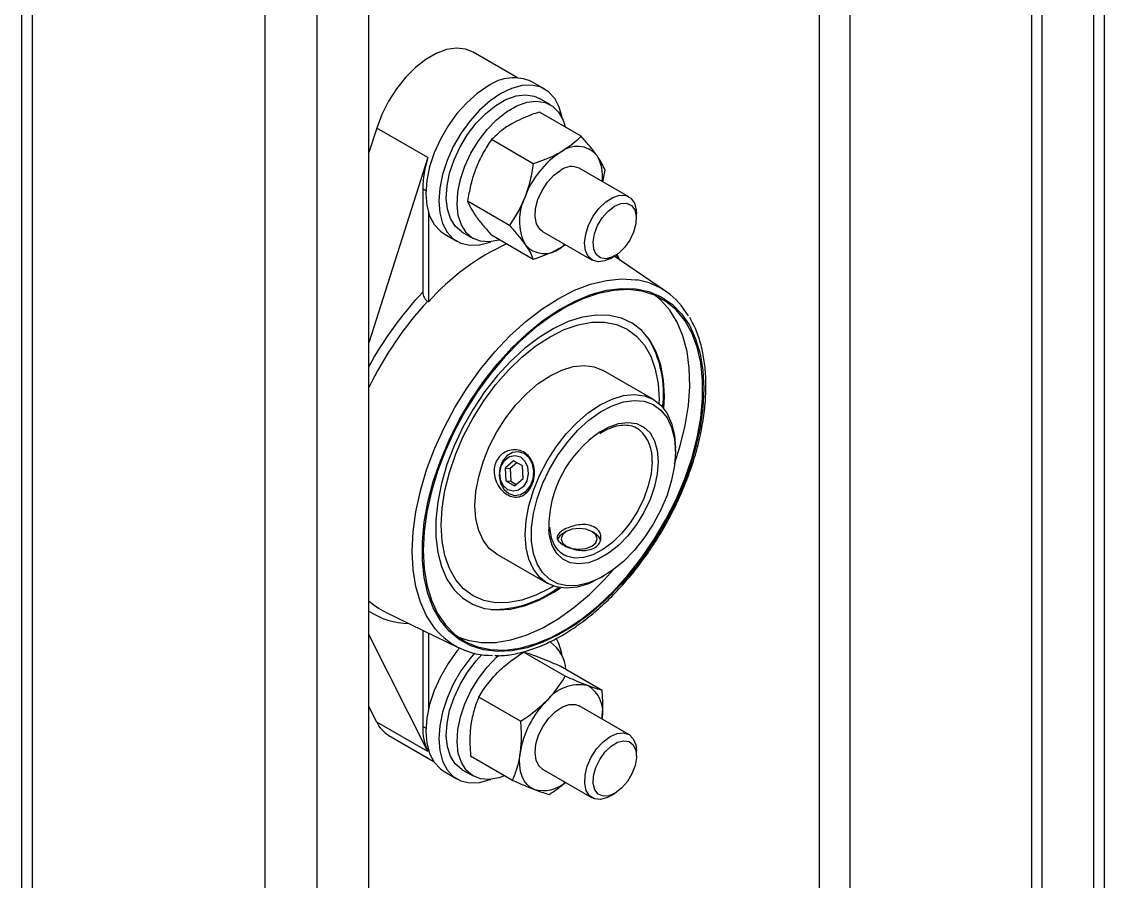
# Model space of a CAD drawing. Header units: millimetres. Extents: x -361 to 14022, y -1822 to 1455.
# Drawn here: x 4013.03 to 4020.43, y 459.68 to 465.55 of the extents above; entities that cross this region are included whole.
import ezdxf

# ---------------------------------------------------------------- set-up
doc = ezdxf.new("R2010")
doc.units = ezdxf.units.MM

msp = doc.modelspace()

# ---------------------------------------------------------------- linework, layer by layer
at = {"color": 7, "linetype": 'Continuous', "lineweight": 25}
for p, q in [((4018.481793, 506.514478), (4018.481793, 440.782942)), ((4018.693925, 440.782942), (4018.693925, 506.514478)), ((4020.42885, 439.803253), (4020.42885, 505.534788)), ((4020.355626, 505.432737), (4020.355626, 439.701202)), ((4019.931362, 505.269455), (4019.931362, 439.53792)), ((4020.002073, 505.228635), (4020.002073, 439.4971)), ((4013.034558, 503.391717), (4013.034558, 437.660181)), ((4013.107782, 437.55813), (4013.107782, 503.289666)), ((4015.405879, 436.843773), (4015.405879, 502.575309)), ((4014.698772, 436.639671), (4014.698772, 502.371207)), ((4015.052325, 436.639671), (4015.052325, 502.371207)), ((4016.420826, 465.169925), (4016.117619, 465.344962)), ((4016.607416, 465.091075), (4016.519027, 465.142101)), ((4016.645415, 464.985425), (4016.571168, 465.028287)), ((4016.855599, 464.770158), (4016.570248, 464.934888)), ((4015.459505, 464.82604), (4015.405879, 464.657771)), ((4015.809523, 464.623979), (4015.459505, 464.82604)), ((4016.529, 464.581617), (4016.243649, 464.746346)), ((4015.809523, 464.623979), (4015.405879, 463.357416)), ((4017.180973, 464.355833), (4016.842552, 464.5512)), ((4017.00391, 464.45805), (4017.018898, 464.537813)), ((4015.773574, 464.410205), (4015.773574, 463.704237)), ((4016.365701, 464.16073), (4016.08035, 464.325459)), ((4015.812465, 464.247806), (4015.812465, 463.637524)), ((4017.23276, 464.207573), (4017.23276, 464.241372)), ((4015.919076, 464.102842), (4016.007464, 464.051817)), ((4016.043711, 464.114605), (4016.117958, 464.071744)), ((4016.529, 463.928384), (4016.243649, 464.093114)), ((4016.592572, 464.118175), (4016.930993, 463.922809)), ((4016.746511, 464.029308), (4016.717562, 464.008071)), ((4016.74871, 464.028039), (4016.717562, 464.008071)), ((4017.056012, 463.935203), (4017.085281, 463.952105)), ((4017.432416, 463.710909), (4017.080992, 463.949628)), ((4017.100467, 463.96178), (4017.119932, 463.923177)), ((4015.812465, 463.637524), (4015.806744, 463.641257)), ((4017.348733, 462.970239), (4017.005786, 463.168218)), ((4017.498915, 462.613809), (4017.498915, 462.638301)), ((4016.393233, 462.551752), (4016.336098, 462.501084)), ((4016.416201, 462.538493), (4016.370544, 462.498004)), ((4016.454471, 462.5164), (4016.393233, 462.551752)), ((4016.458573, 462.430381), (4016.454471, 462.5164)), ((4016.336098, 462.501084), (4016.3402, 462.415065)), ((4016.336098, 462.501084), (4016.370544, 462.498004)), ((4016.370544, 462.498004), (4016.374646, 462.411985)), ((4016.3402, 462.415065), (4016.401438, 462.379713)), ((4016.3402, 462.415065), (4016.374646, 462.411985)), ((4016.374646, 462.411985), (4016.412916, 462.389892)), ((4016.401438, 462.379713), (4016.458573, 462.430381)), ((4016.754361, 462.06794), (4016.735222, 462.056888)), ((4016.947389, 462.056888), (4016.92825, 462.06794)), ((4016.280845, 461.912447), (4016.623792, 461.714468)), ((4016.754658, 461.900177), (4016.736283, 461.909329)), ((4016.986346, 461.750409), (4017.007555, 461.762657)), ((4015.519413, 461.515718), (4015.471653, 461.542233)), ((4015.519413, 461.515718), (4016.024236, 461.271605)), ((4015.809523, 460.563503), (4015.405879, 461.364029)), ((4015.773574, 461.392815), (4015.773574, 460.735772)), ((4015.812465, 461.374009), (4015.812465, 460.853269)), ((4016.747572, 461.07845), (4016.462221, 461.243179)), ((4016.998698, 460.982295), (4016.713348, 461.147024)), ((4016.441173, 460.770993), (4016.155822, 460.935722)), ((4015.459505, 460.765564), (4015.405879, 460.871918)), ((4017.180973, 460.6814), (4016.842552, 460.876766)), ((4015.809523, 460.563503), (4015.459505, 460.765564)), ((4015.542666, 460.674572), (4015.845872, 460.499535)), ((4016.3859, 460.367381), (4016.10055, 460.53211)), ((4017.23276, 460.533139), (4017.23276, 460.566939)), ((4016.592572, 460.443742), (4016.930993, 460.248375)), ((4015.919076, 460.428408), (4016.007464, 460.377383)), ((4016.043711, 460.440172), (4016.117958, 460.39731)), ((4017.056012, 460.260769), (4017.085281, 460.277671))]:
    msp.add_line(p, q, dxfattribs=at)
at = {"color": 8, "linetype": 'Continuous', "lineweight": 25}
for p, q in [((4015.773574, 464.410205), (4015.795141, 464.397755)), ((4017.387418, 462.969893), (4017.387055, 462.942849)), ((4015.795141, 460.723321), (4015.773574, 460.735772))]:
    msp.add_line(p, q, dxfattribs=at)
at = {"color": 7, "linetype": 'Continuous', "lineweight": 25, "flags": 128}
for points in [[(4016.117619, 465.344962), (4016.065616, 465.365676), (4016.003766, 465.371764), (4015.936522, 465.361551), (4015.865974, 465.335353), (4015.794312, 465.293983), (4015.723764, 465.238728), (4015.65652, 465.171304), (4015.59467, 465.093804), (4015.540134, 465.008637), (4015.494608, 464.918449), (4015.459505, 464.82604)], [(4016.219052, 465.112396), (4016.145379, 465.062423), (4016.073945, 464.999081), (4016.00692, 464.924297), (4015.94634, 464.840342), (4015.894046, 464.749767), (4015.851628, 464.655325), (4015.820374, 464.559884), (4015.801233, 464.466344), (4015.794787, 464.377549), (4015.801233, 464.296195), (4015.820374, 464.224756), (4015.851628, 464.1654), (4015.894046, 464.119933), (4015.919076, 464.102842)], [(4016.726035, 464.89292), (4016.725258, 464.897722), (4016.706118, 464.969162), (4016.674863, 465.028517), (4016.632445, 465.073985), (4016.580152, 465.104183), (4016.519572, 465.118194), (4016.452547, 465.115593), (4016.381113, 465.096458), (4016.30744, 465.06137)], [(4016.30744, 465.06137), (4016.233767, 465.011397), (4016.162333, 464.948056), (4016.095308, 464.873272), (4016.034728, 464.789317), (4015.982435, 464.698742), (4015.940016, 464.604299), (4015.908762, 464.508858), (4015.889621, 464.415319), (4015.883176, 464.326524), (4015.889621, 464.24517), (4015.908762, 464.17373), (4015.940016, 464.114375), (4015.982435, 464.068907), (4016.034728, 464.038709), (4016.095308, 464.024698), (4016.162333, 464.027299), (4016.233767, 464.046434), (4016.238382, 464.048189)], [(4016.043711, 464.114605), (4016.040046, 464.116781), (4015.996281, 464.154295), (4015.96341, 464.206412), (4015.942584, 464.27131), (4015.934531, 464.346715), (4015.939533, 464.429988), (4015.957416, 464.518213), (4015.987553, 464.608302), (4016.028889, 464.6971), (4016.079976, 464.7815), (4016.139028, 464.858545), (4016.203975, 464.92554), (4016.272544, 464.980137), (4016.342336, 465.020427), (4016.410905, 465.044998), (4016.475852, 465.05299), (4016.534903, 465.044124), (4016.571168, 465.028287)], [(4016.299357, 464.060955), (4016.29405, 464.059325), (4016.228044, 464.047402), (4016.167417, 464.052324), (4016.114292, 464.07392), (4016.070527, 464.111433), (4016.037657, 464.163551), (4016.01683, 464.228448), (4016.008777, 464.303853), (4016.01378, 464.387126), (4016.031662, 464.475351), (4016.061799, 464.56544), (4016.103135, 464.654239), (4016.154223, 464.738638), (4016.213274, 464.815684), (4016.278221, 464.882678), (4016.346791, 464.937276), (4016.416582, 464.977566), (4016.485151, 465.002137), (4016.550098, 465.010129), (4016.60915, 465.001262), (4016.660238, 464.975847), (4016.701573, 464.934774), (4016.73171, 464.879481), (4016.745472, 464.833733)], [(4016.592572, 464.118175), (4016.573141, 464.133594), (4016.550992, 464.170168), (4016.541197, 464.218944), (4016.544483, 464.276304), (4016.560604, 464.337993), (4016.588367, 464.399438), (4016.625711, 464.456081), (4016.669868, 464.50372), (4016.717562, 464.538823)], [(4017.056012, 463.935203), (4017.016911, 463.917679), (4016.971846, 463.911219), (4016.933021, 463.921676), (4016.903315, 463.948275), (4016.884932, 463.989043), (4016.879235, 464.040956), (4016.886647, 464.100165), (4016.906617, 464.162277), (4016.937665, 464.222688), (4016.977489, 464.276915), (4017.023134, 464.320937), (4017.071215, 464.35149), (4017.118167, 464.366308), (4017.160506, 464.36429), (4017.195094, 464.345588), (4017.219365, 464.311588), (4017.219365, 464.311588)], [(4017.221583, 464.266161), (4017.232128, 464.222958), (4017.229623, 464.170821), (4017.214291, 464.114384), (4017.187493, 464.058661), (4017.151611, 464.008604), (4017.109834, 463.96866), (4017.065872, 463.942378), (4017.023634, 463.932094), (4016.98687, 463.938721), (4016.958849, 463.961671), (4016.94206, 463.998904), (4016.937994, 464.047112), (4016.947014, 464.102012), (4016.968317, 464.158726), (4017.000011, 464.212213), (4017.039279, 464.257722), (4017.082632, 464.29121), (4017.126219, 464.309699), (4017.166166, 464.311548), (4017.198925, 464.296593), (4017.221583, 464.266161)], [(4017.219365, 464.311588), (4017.231518, 464.264812), (4017.23276, 464.241372)], [(4017.693455, 463.044514), (4017.687186, 462.914297), (4017.668461, 462.778539), (4017.637524, 462.639011), (4017.594778, 462.497531), (4017.540781, 462.355944), (4017.476236, 462.216095), (4017.401985, 462.079808), (4017.318995, 461.94886), (4017.22835, 461.824957), (4017.13123, 461.709715), (4017.028902, 461.604637), (4016.922699, 461.511091), (4016.814006, 461.430297), (4016.70424, 461.36331), (4016.594832, 461.311002), (4016.487209, 461.274054), (4016.382773, 461.25295), (4016.282886, 461.247963), (4016.18885, 461.259159), (4016.101891, 461.286392), (4016.023142, 461.329306), (4015.953631, 461.387343), (4015.894263, 461.459746), (4015.845812, 461.545571), (4015.80891, 461.643698), (4015.784039, 461.75285), (4015.771521, 461.871602), (4015.771521, 461.998407), (4015.784039, 462.131612), (4015.80891, 462.26948), (4015.845812, 462.410214), (4015.894263, 462.551978), (4015.953631, 462.692926), (4016.023142, 462.831219), (4016.101891, 462.965055), (4016.18885, 463.092689), (4016.282886, 463.212456), (4016.382773, 463.322797), (4016.487209, 463.422271), (4016.594832, 463.509583), (4016.70424, 463.583594), (4016.814006, 463.64334), (4016.922699, 463.68804), (4017.028902, 463.717114), (4017.13123, 463.730181), (4017.22835, 463.727071), (4017.318995, 463.707826), (4017.401985, 463.672695), (4017.476236, 463.622136), (4017.540781, 463.55681), (4017.594778, 463.477567), (4017.637524, 463.38544), (4017.668461, 463.281631), (4017.687186, 463.167493), (4017.693455, 463.044514)], [(4015.77711, 461.938231), (4015.783332, 461.816167), (4015.801918, 461.702878), (4015.832625, 461.599842), (4015.875053, 461.508401), (4015.928648, 461.429748), (4015.992713, 461.364908), (4016.066411, 461.314726), (4016.148783, 461.279856), (4016.238754, 461.260753), (4016.335151, 461.257667), (4016.436718, 461.270637), (4016.542131, 461.299494), (4016.650015, 461.343862), (4016.758963, 461.403163), (4016.867557, 461.476623), (4016.974379, 461.563285), (4017.078038, 461.662019), (4017.177182, 461.771539), (4017.270518, 461.890415), (4017.35683, 462.017099), (4017.434993, 462.149939), (4017.503987, 462.287203), (4017.562913, 462.427102), (4017.611003, 462.567811), (4017.64763, 462.707497), (4017.672317, 462.844339), (4017.684741, 462.976553), (4017.684741, 463.102414), (4017.672317, 463.220283), (4017.64763, 463.328622), (4017.611003, 463.42602), (4017.562913, 463.511206), (4017.503987, 463.58307), (4017.434993, 463.640675), (4017.35683, 463.68327), (4017.270518, 463.7103), (4017.177182, 463.721413), (4017.078038, 463.716463), (4016.974379, 463.695515), (4016.867557, 463.658843), (4016.758963, 463.606924), (4016.650015, 463.540435), (4016.542131, 463.460243), (4016.436718, 463.367393), (4016.335151, 463.263096), (4016.238754, 463.148712), (4016.148783, 463.025731), (4016.066411, 462.895757), (4015.992713, 462.760485), (4015.928648, 462.621677), (4015.875053, 462.481144), (4015.832625, 462.340717), (4015.801918, 462.202227), (4015.783332, 462.067479), (4015.77711, 461.938231)], [(4017.494063, 462.531458), (4017.532868, 462.653926), (4017.566548, 462.793071), (4017.588193, 462.928921), (4017.59752, 463.059705), (4017.594408, 463.183718), (4017.578897, 463.299344), (4017.551189, 463.405075), (4017.511645, 463.499533), (4017.460781, 463.581486), (4017.399261, 463.649866), (4017.361007, 463.681477)], [(4017.421252, 462.906739), (4017.424541, 462.991324), (4017.418127, 463.102983), (4017.398991, 463.205403), (4017.367446, 463.296903), (4017.324012, 463.375981), (4017.2694, 463.441336), (4017.204508, 463.491898), (4017.130401, 463.526834), (4017.048297, 463.545573), (4016.959542, 463.547805), (4016.865596, 463.533495), (4016.767999, 463.502877), (4016.668355, 463.456453), (4016.5683, 463.394988), (4016.469477, 463.319489), (4016.373508, 463.231196), (4016.281969, 463.131559), (4016.196364, 463.022214), (4016.118097, 462.904957), (4016.048455, 462.781713), (4015.98858, 462.654505), (4015.939456, 462.525422), (4015.90189, 462.396585), (4015.876497, 462.270107), (4015.863696, 462.148067), (4015.863696, 462.032468), (4015.876497, 461.925207), (4015.90189, 461.828048), (4015.939456, 461.742583), (4015.98858, 461.670218), (4016.048455, 461.61214), (4016.118097, 461.569303), (4016.196364, 461.542411), (4016.281969, 461.531904), (4016.373508, 461.537955), (4016.469477, 461.560466), (4016.5683, 461.599065), (4016.668355, 461.653121), (4016.715047, 461.683423)], [(4016.280845, 461.912447), (4016.280816, 461.912464), (4016.228571, 461.952941), (4016.186539, 462.007882), (4016.155754, 462.075933), (4016.136975, 462.15542), (4016.130663, 462.244384), (4016.136975, 462.340636), (4016.155754, 462.441805), (4016.186539, 462.545399), (4016.228571, 462.64887), (4016.280816, 462.749667), (4016.341986, 462.84531), (4016.410576, 462.933443), (4016.484897, 463.011897), (4016.563119, 463.078739), (4016.643316, 463.132324), (4016.723512, 463.171332), (4016.801734, 463.194803), (4016.876055, 463.202159), (4016.944645, 463.193218), (4017.005786, 463.168218)], [(4016.986346, 461.750409), (4016.986262, 461.750361), (4016.906066, 461.711353), (4016.827844, 461.687882), (4016.753523, 461.680527), (4016.684933, 461.689468), (4016.623762, 461.714485), (4016.571518, 461.754962), (4016.529486, 461.809903), (4016.498701, 461.877954), (4016.479922, 461.957441), (4016.47361, 462.046405), (4016.479922, 462.142657), (4016.498701, 462.243826), (4016.529486, 462.34742), (4016.571518, 462.450891), (4016.623762, 462.551688), (4016.684933, 462.647331), (4016.753523, 462.735465), (4016.827844, 462.813918), (4016.906066, 462.88076), (4016.986262, 462.934345), (4017.066459, 462.973353), (4017.144681, 462.996824), (4017.219002, 463.00418), (4017.287592, 462.995239), (4017.348762, 462.970222), (4017.401007, 462.929744), (4017.443039, 462.874804), (4017.473824, 462.806752), (4017.492603, 462.727266), (4017.498915, 462.638301), (4017.498915, 462.638301)], [(4017.498915, 462.613809), (4017.492551, 462.519102), (4017.473624, 462.419501), (4017.442623, 462.317584), (4017.400353, 462.215992), (4017.347908, 462.117355), (4017.286645, 462.024228), (4017.218152, 461.939024), (4017.144203, 461.863948), (4017.066712, 461.800945), (4016.987687, 461.751648), (4016.909175, 461.717332), (4016.833209, 461.698887), (4016.761756, 461.69679), (4016.696667, 461.711096), (4016.639628, 461.741434), (4016.592116, 461.787018), (4016.555362, 461.846668), (4016.530317, 461.918839), (4016.51763, 462.001661), (4016.51763, 462.09299), (4016.530317, 462.19046), (4016.555362, 462.291547), (4016.592116, 462.393632), (4016.639628, 462.494073), (4016.696667, 462.590266), (4016.761756, 462.679722), (4016.833209, 462.760123), (4016.909175, 462.829387), (4016.987687, 462.885719), (4017.066712, 462.927662), (4017.144203, 462.954128), (4017.218152, 462.964432), (4017.286645, 462.958308), (4017.347908, 462.935914), (4017.400353, 462.897829), (4017.442623, 462.845041), (4017.473624, 462.778916), (4017.492551, 462.701168), (4017.498915, 462.613809)], [(4017.236242, 462.775378), (4017.242141, 462.771808), (4017.257057, 462.76117)], [(4016.360875, 462.327564), (4016.40035, 462.314865), (4016.44146, 462.320184), (4016.479247, 462.34288), (4016.509153, 462.380215), (4016.527572, 462.427686), (4016.53228, 462.479567), (4016.522711, 462.529601), (4016.500019, 462.571753), (4016.466941, 462.600938), (4016.427466, 462.613637), (4016.386356, 462.608318), (4016.348568, 462.585622), (4016.318662, 462.548287), (4016.300244, 462.500816), (4016.295535, 462.448935), (4016.305104, 462.398901), (4016.327796, 462.356749), (4016.360875, 462.327564)], [(4016.4408, 462.577759), (4016.470759, 462.550027), (4016.489539, 462.509462), (4016.494282, 462.46224), (4016.484265, 462.415549), (4016.461015, 462.376498), (4016.42807, 462.351033), (4016.390446, 462.343029), (4016.353871, 462.353706), (4016.323912, 462.381438), (4016.305132, 462.422003), (4016.300389, 462.469226), (4016.310406, 462.515916), (4016.333656, 462.554967), (4016.366601, 462.580432), (4016.404225, 462.588436), (4016.4408, 462.577759)], [(4016.754376, 461.967581), (4016.794259, 461.952197), (4016.841306, 461.946794), (4016.888352, 461.952197), (4016.928235, 461.967581), (4016.954885, 461.990606), (4016.964243, 462.017765), (4016.954885, 462.044924), (4016.928235, 462.067948), (4016.888352, 462.083333), (4016.841306, 462.088735), (4016.794259, 462.083333), (4016.754376, 462.067948), (4016.727726, 462.044924), (4016.718368, 462.017765), (4016.727726, 461.990606), (4016.754376, 461.967581)], [(4016.989505, 462.009042), (4016.977252, 462.032263), (4016.947372, 462.056898)], [(4016.014013, 461.348162), (4016.082219, 461.324614), (4016.17391, 461.309501), (4016.271721, 461.310433), (4016.374375, 461.327398), (4016.480536, 461.360176), (4016.588819, 461.40834), (4016.697812, 461.47126), (4016.806095, 461.548118), (4016.912256, 461.63791), (4017.014911, 461.739467), (4017.076443, 461.808041)], [(4016.024726, 461.271368), (4016.00692, 461.249864), (4015.94634, 461.165909), (4015.894046, 461.075334), (4015.851628, 460.980891), (4015.820374, 460.88545), (4015.801233, 460.791911), (4015.794787, 460.703115), (4015.801233, 460.621762), (4015.820374, 460.550322), (4015.851628, 460.490967), (4015.894046, 460.445499), (4015.919076, 460.428408)], [(4016.126504, 461.235697), (4016.095308, 461.198838), (4016.034728, 461.114883), (4015.982435, 461.024308), (4015.940016, 460.929866), (4015.908762, 460.834425), (4015.889621, 460.740885), (4015.883176, 460.65209), (4015.889621, 460.570736), (4015.908762, 460.499296), (4015.940016, 460.439941), (4015.982435, 460.394473), (4016.034728, 460.364275), (4016.095308, 460.350264), (4016.162333, 460.352865), (4016.233767, 460.372001), (4016.238382, 460.373755)], [(4016.043711, 460.440172), (4016.040046, 460.442347), (4015.996281, 460.479861), (4015.96341, 460.531979), (4015.942584, 460.596876), (4015.934531, 460.672281), (4015.939533, 460.755554), (4015.957416, 460.843779), (4015.987553, 460.933868), (4016.028889, 461.022667), (4016.079976, 461.107066), (4016.139028, 461.184112), (4016.178164, 461.226411)], [(4016.331916, 460.398545), (4016.29405, 460.384892), (4016.228044, 460.372968), (4016.167417, 460.37789), (4016.114292, 460.399486), (4016.070527, 460.437), (4016.037657, 460.489117), (4016.01683, 460.554015), (4016.008777, 460.62942), (4016.01378, 460.712693), (4016.031662, 460.800918), (4016.061799, 460.891007), (4016.103135, 460.979805), (4016.154223, 461.064205), (4016.213274, 461.14125), (4016.278221, 461.208245), (4016.294885, 461.222942)], [(4016.592572, 460.443742), (4016.56764, 460.465544), (4016.547928, 460.504884), (4016.540798, 460.555747), (4016.546777, 460.614361), (4016.565423, 460.676379), (4016.595352, 460.737201), (4016.634345, 460.792316), (4016.67951, 460.837637), (4016.727497, 460.869802), (4016.774747, 460.886425), (4016.817755, 460.886275), (4016.842552, 460.876766)], [(4017.056012, 460.260769), (4017.034995, 460.25008), (4016.988417, 460.237246), (4016.94685, 460.241295), (4016.913377, 460.261927), (4016.89048, 460.297612), (4016.879858, 460.345703), (4016.882298, 460.402633), (4016.89762, 460.46418), (4016.924687, 460.52578), (4016.961491, 460.582863), (4017.005303, 460.631197), (4017.052875, 460.667197), (4017.100676, 460.688192), (4017.145163, 460.692625), (4017.183036, 460.680169), (4017.211486, 460.651746), (4017.228403, 460.609464), (4017.23276, 460.566939)], [(4017.23257, 460.524396), (4017.223822, 460.469588), (4017.202761, 460.412861), (4017.17126, 460.359255), (4017.132117, 460.313533), (4017.08881, 460.279758), (4017.045188, 460.260931), (4017.005126, 460.258725), (4016.972184, 460.273336), (4016.949289, 460.303465), (4016.938476, 460.346436), (4016.940704, 460.39843), (4016.955777, 460.454828), (4016.982355, 460.510618), (4017.018076, 460.560842), (4017.059766, 460.60104), (4017.103722, 460.627638), (4017.146037, 460.638273), (4017.182951, 460.632001), (4017.211185, 460.609378), (4017.228229, 460.572415), (4017.23257, 460.524396)], [(4016.536726, 460.304719), (4016.509886, 460.31863), (4016.486599, 460.338387), (4016.467265, 460.36365), (4016.452213, 460.393988), (4016.441701, 460.428883), (4016.435909, 460.467736), (4016.434936, 460.509883), (4016.438799, 460.554603)]]:
    msp.add_lwpolyline(points, dxfattribs=at)
at = {"color": 8, "linetype": 'Continuous', "lineweight": 25, "flags": 128}
for points in [[(4017.093786, 463.957299), (4017.101733, 463.946056), (4017.11441, 463.926927)], [(4015.859238, 461.40315), (4015.8546, 461.408915), (4015.800534, 461.490669), (4015.757761, 461.585221), (4015.726818, 461.691383), (4015.708096, 461.807821), (4015.701829, 461.93307), (4015.708096, 462.065554), (4015.726818, 462.203608), (4015.757761, 462.345496), (4015.800534, 462.489433), (4015.8546, 462.633609), (4015.919278, 462.776211), (4015.993757, 462.915447), (4016.077098, 463.049564), (4016.168255, 463.176876), (4016.26608, 463.295783), (4016.369343, 463.404788), (4016.476746, 463.502521), (4016.586938, 463.587754), (4016.698534, 463.659414), (4016.81013, 463.7166), (4016.920322, 463.758592), (4017.027725, 463.784864), (4017.130988, 463.795084), (4017.228813, 463.789123), (4017.238537, 463.78759)], [(4016.666674, 461.694979), (4016.643316, 461.681071), (4016.546191, 461.632353), (4016.450728, 461.599171), (4016.35856, 461.582092), (4016.271265, 461.58141), (4016.190335, 461.597134), (4016.117156, 461.628997), (4016.05298, 461.676453), (4015.998904, 461.738691), (4015.955855, 461.814645), (4015.924568, 461.903015), (4015.90558, 462.00229), (4015.899214, 462.110771), (4015.90558, 462.226602), (4015.924568, 462.347801), (4015.955855, 462.472295), (4015.998904, 462.597952), (4016.05298, 462.722624), (4016.117156, 462.844176), (4016.190335, 462.96053), (4016.271265, 463.069694), (4016.35856, 463.1698), (4016.450728, 463.259136), (4016.546191, 463.336174), (4016.643316, 463.399594), (4016.74044, 463.448311), (4016.835903, 463.481494), (4016.928071, 463.498572), (4017.015367, 463.499255), (4017.096296, 463.48353), (4017.169475, 463.451667), (4017.233651, 463.404211), (4017.287727, 463.341974), (4017.330776, 463.26602), (4017.362063, 463.177649), (4017.381052, 463.078374), (4017.387418, 462.969893), (4017.387418, 462.969893)], [(4016.986122, 462.749843), (4017.042055, 462.78099), (4017.110035, 462.80556), (4017.174523, 462.813939), (4017.233323, 462.805841), (4017.284431, 462.781543), (4017.326109, 462.741872), (4017.356935, 462.688179), (4017.375861, 462.622292), (4017.382242, 462.546455)], [(4017.382242, 462.546455), (4017.375861, 462.463251), (4017.356935, 462.375512), (4017.326109, 462.286228), (4017.284431, 462.198437), (4017.233323, 462.115131), (4017.174523, 462.039145), (4017.110035, 461.973068), (4017.042055, 461.919149), (4016.972897, 461.879225), (4016.904916, 461.854655), (4016.840428, 461.846276), (4016.781628, 461.854373), (4016.73052, 461.878671), (4016.688843, 461.918342), (4016.658016, 461.972035), (4016.63909, 462.037922), (4016.633821, 462.081087)], [(4017.339816, 462.546455), (4017.333427, 462.465501), (4017.31449, 462.380096), (4017.28369, 462.293327), (4017.242141, 462.20833), (4017.191344, 462.128177), (4017.133134, 462.055764), (4017.069616, 461.99371), (4017.003085, 461.944257), (4016.935947, 461.909192), (4016.870626, 461.889782), (4016.809486, 461.88673), (4016.754734, 461.900145), (4016.754658, 461.900177)], [(4015.471653, 461.542233), (4015.442254, 461.562345), (4015.405879, 461.592002)]]:
    msp.add_lwpolyline(points, dxfattribs=at)
at = {"color": 7, "linetype": 'Continuous', "lineweight": 25}
for centre, radius, start, end in [((4016.394761, 464.867501), 0.301409, 65.6515204, 125.658938), ((4017.048659, 464.144336), 0.613906, 122.6379706, 159.7728862), ((4016.828837, 464.525101), 0.175879, 40.5327959, 129.2481681), ((4016.485665, 464.400369), 0.712158, 161.7002328, 179.2086331), ((4016.727221, 464.498831), 0.274083, 352.0796691, 30.8556371), ((4016.790658, 464.437953), 0.12457, 65.381028, 125.9294305), ((4016.79925, 464.193282), 0.365187, 153.4364295, 206.5635705), ((4017.021675, 462.565556), 1.615953, 114.6954106, 138.442918), ((4016.606287, 464.144274), 0.175879, 220.5327959, 309.2481681), ((4017.155952, 463.299357), 0.495168, 29.256676, 80.3993123), ((4016.692892, 463.01367), 0.725824, 352.3894221, 31.6141429), ((4017.430154, 462.088753), 0.79637, 123.8879505, 180.5515468), ((4016.772469, 461.981425), 0.084154, 116.2696184, 159.5015992), ((4016.250191, 462.285357), 0.750304, 269.0560652, 306.9512159), ((4016.241726, 461.715312), 0.493703, 219.2191053, 271.0370858), ((4016.385313, 461.16885), 0.344318, 8.2885677, 29.6829354), ((4016.505737, 461.108274), 0.246179, 3.9169615, 55.4322235), ((4016.844771, 460.736696), 0.284198, 79.1234704, 142.3899125), ((4016.794346, 460.833724), 0.2097, 347.0217282, 60.2516745), ((4017.081964, 460.451226), 0.65142, 135.2125728, 170.8688746), ((4015.648474, 460.854773), 0.208968, 205.2710534, 239.5799876), ((4016.157175, 460.725935), 0.383727, 178.5310213, 205.0431202), ((4016.596024, 460.531642), 0.234542, 255.3554008, 310.6167313)]:
    msp.add_arc(centre, radius, start, end, dxfattribs=at)
at = {"color": 8, "linetype": 'Continuous', "lineweight": 25}
for centre, radius, start, end in [((4017.591334, 461.997724), 2.493278, 136.8079893, 151.2276213), ((4017.601183, 461.988006), 2.439928, 137.3450293, 154.1240876), ((4017.07728, 462.568571), 0.263466, 355.1848353, 46.9721326), ((4015.693694, 461.969076), 0.53034, 237.1324945, 268.3193747)]:
    msp.add_arc(centre, radius, start, end, dxfattribs=at)
at = {"color": 7, "linetype": 'Continuous', "lineweight": 25}
for points, knots in [([(4016.570248, 464.934888), (4016.552725, 464.929175), (4016.484689, 464.906995), (4016.425575, 464.87727), (4016.381686, 464.855201)], [0, 0, 0, 0, 0.25755135, 1, 1, 1, 1]), ([(4016.381686, 464.855201), (4016.367213, 464.846413), (4016.313334, 464.813698), (4016.273086, 464.774797), (4016.243649, 464.746346)], [0, 0, 0, 0, 0.26863361, 1, 1, 1, 1]), ([(4016.243649, 464.746346), (4016.223328, 464.716246), (4016.182313, 464.655492), (4016.152021, 464.5857), (4016.136737, 464.550487)], [0, 0, 0, 0, 0.49545796, 1, 1, 1, 1]), ([(4016.855599, 464.770158), (4016.845703, 464.760043), (4016.807281, 464.720766), (4016.755791, 464.68664), (4016.717562, 464.661304)], [0, 0, 0, 0, 0.25755135, 1, 1, 1, 1]), ([(4016.962511, 464.639402), (4016.960545, 464.642173), (4016.945661, 464.663158), (4016.91251, 464.705661), (4016.874685, 464.748528), (4016.855599, 464.770158)], [0, 0, 0, 0, 0.07008577, 0.53078223, 1, 1, 1, 1]), ([(4016.717562, 464.661304), (4016.702338, 464.652949), (4016.645668, 464.621845), (4016.578283, 464.59861), (4016.529, 464.581617)], [0, 0, 0, 0, 0.26863361, 1, 1, 1, 1]), ([(4017.018898, 464.537813), (4017.012699, 464.552604), (4017.000186, 464.582456), (4016.975145, 464.620305), (4016.962511, 464.639402)], [0, 0, 0, 0, 0.49545796, 1, 1, 1, 1]), ([(4016.136737, 464.550487), (4016.134832, 464.545481), (4016.120404, 464.507575), (4016.098288, 464.433167), (4016.086366, 464.36158), (4016.08035, 464.325459)], [0, 0, 0, 0, 0.07008577, 0.53078223, 1, 1, 1, 1]), ([(4016.529, 464.581617), (4016.522801, 464.543364), (4016.510288, 464.466156), (4016.485247, 464.393332), (4016.472613, 464.35659)], [0, 0, 0, 0, 0.49545796, 1, 1, 1, 1]), ([(4016.08035, 464.325459), (4016.086549, 464.310669), (4016.099062, 464.280816), (4016.124103, 464.242967), (4016.136737, 464.22387)], [0, 0, 0, 0, 0.49545796, 1, 1, 1, 1]), ([(4016.472613, 464.35659), (4016.470647, 464.351619), (4016.455763, 464.313976), (4016.422612, 464.245938), (4016.384787, 464.189306), (4016.365701, 464.16073)], [0, 0, 0, 0, 0.07008577, 0.53078223, 1, 1, 1, 1]), ([(4016.136737, 464.22387), (4016.138703, 464.221099), (4016.153587, 464.200114), (4016.186738, 464.157612), (4016.224563, 464.114744), (4016.243649, 464.093114)], [0, 0, 0, 0, 0.07008577, 0.53078223, 1, 1, 1, 1]), ([(4016.365701, 464.16073), (4016.386022, 464.137787), (4016.427037, 464.09148), (4016.457329, 464.050599), (4016.472613, 464.029973)], [0, 0, 0, 0, 0.49545796, 1, 1, 1, 1]), ([(4016.472613, 464.029973), (4016.474518, 464.027237), (4016.488946, 464.006516), (4016.511062, 463.970383), (4016.522984, 463.942469), (4016.529, 463.928384)], [0, 0, 0, 0, 0.070085768, 0.530782234, 1, 1, 1, 1]), ([(4016.717562, 464.008071), (4016.702338, 463.999716), (4016.645668, 463.968613), (4016.578283, 463.945378), (4016.529, 463.928384)], [0, 0, 0, 0, 0.26863361, 1, 1, 1, 1]), ([(4015.773574, 463.704237), (4015.773575, 463.704014), (4015.773597, 463.698531), (4015.775308, 463.686747), (4015.782145, 463.669054), (4015.792318, 463.65354), (4015.801193, 463.644977), (4015.805953, 463.641788), (4015.806744, 463.641257)], [0, 0, 0, 0, 0.01043588, 0.25726996, 0.50511144, 0.74071773, 0.95688425, 1, 1, 1, 1]), ([(4017.707954, 463.06472), (4017.70763, 463.086326), (4017.706691, 463.148931), (4017.696343, 463.247572), (4017.672749, 463.356567), (4017.64034, 463.452285), (4017.610513, 463.506056), (4017.596821, 463.530739)], [0, 0, 0, 0, 0.12049016, 0.34912286, 0.57788228, 0.80622669, 1, 1, 1, 1]), ([(4016.265133, 461.22015), (4016.279087, 461.219697), (4016.3252, 461.218198), (4016.40782, 461.231094), (4016.511748, 461.258196), (4016.618101, 461.300377), (4016.725294, 461.356056), (4016.832124, 461.424836), (4016.937334, 461.505781), (4017.039754, 461.597934), (4017.138275, 461.700219), (4017.231835, 461.811474), (4017.319428, 461.930454), (4017.400104, 462.055835), (4017.472984, 462.186235), (4017.537263, 462.320215), (4017.592228, 462.456311), (4017.637241, 462.593029), (4017.671831, 462.728919), (4017.695361, 462.862395), (4017.706495, 462.97442), (4017.70756, 463.040374), (4017.707954, 463.06472)], [0, 0, 0, 0, 0.022480736, 0.07428935, 0.126524381, 0.179060207, 0.23176076, 0.284522752, 0.33727169, 0.389984971, 0.442657542, 0.495293545, 0.547901716, 0.600492939, 0.653079057, 0.705671438, 0.758279423, 0.810915667, 0.863592627, 0.916321772, 0.969111829, 1, 1, 1, 1]), ([(4016.982557, 462.737462), (4017.001874, 462.748859), (4017.041536, 462.772261), (4017.099295, 462.791341), (4017.153893, 462.798558), (4017.202156, 462.791455), (4017.23553, 462.779207), (4017.250358, 462.764765), (4017.253801, 462.761412)], [0, 0, 0, 0, 0.1787883, 0.36709772, 0.55548785, 0.74566242, 0.94094368, 1, 1, 1, 1]), ([(4016.283571, 462.561142), (4016.293786, 462.57442), (4016.313612, 462.600191), (4016.356184, 462.622138), (4016.403061, 462.630036), (4016.452055, 462.619962), (4016.495063, 462.590602), (4016.525234, 462.544347), (4016.53868, 462.487583), (4016.53527, 462.429653), (4016.518864, 462.37978), (4016.494119, 462.341524), (4016.462715, 462.314759), (4016.424681, 462.300962), (4016.38119, 462.303793), (4016.336133, 462.326237), (4016.296003, 462.367433), (4016.268063, 462.422173), (4016.258596, 462.481368), (4016.266594, 462.529344), (4016.279129, 462.552822), (4016.283571, 462.561142)], [0, 0, 0, 0, 0.04984701, 0.09674024, 0.14888218, 0.20606128, 0.26605402, 0.32661768, 0.38589363, 0.44060813, 0.48888807, 0.53362483, 0.57944372, 0.62963437, 0.68518524, 0.74448471, 0.80503395, 0.86506129, 0.92181655, 0.97229403, 1, 1, 1, 1]), ([(4016.753382, 461.902754), (4016.747496, 461.904783), (4016.726324, 461.912079), (4016.697651, 461.938242), (4016.668435, 461.981686), (4016.649242, 462.034621), (4016.645092, 462.076339), (4016.643191, 462.095446)], [0, 0, 0, 0, 0.09228438, 0.3319353, 0.5719134, 0.8039354, 1, 1, 1, 1]), ([(4016.947372, 462.097801), (4016.957877, 462.090026), (4016.978877, 462.074486), (4016.992639, 462.040737), (4016.991038, 462.005146), (4016.972306, 461.972652), (4016.938995, 461.949454), (4016.895886, 461.938075), (4016.847156, 461.938148), (4016.796837, 461.948275), (4016.750923, 461.965669), (4016.715735, 461.986463), (4016.694554, 462.008171), (4016.688695, 462.030407), (4016.699557, 462.053176), (4016.72661, 462.075444), (4016.765767, 462.095057), (4016.812372, 462.109868), (4016.862384, 462.117079), (4016.910405, 462.114463), (4016.935526, 462.10314), (4016.947372, 462.097801)], [0, 0, 0, 0, 0.0520261, 0.10399402, 0.15745608, 0.21200118, 0.26497358, 0.31627233, 0.36818575, 0.42209841, 0.47650224, 0.52887127, 0.57990013, 0.63231247, 0.68669039, 0.74063076, 0.79249676, 0.84382421, 0.89680488, 0.95133992, 1, 1, 1, 1]), ([(4016.283759, 461.104034), (4016.298064, 461.117796), (4016.351315, 461.169025), (4016.415372, 461.211855), (4016.462221, 461.243179)], [0, 0, 0, 0, 0.26863361, 1, 1, 1, 1]), ([(4016.562522, 461.209685), (4016.559576, 461.210807), (4016.537266, 461.219306), (4016.500287, 461.232392), (4016.474987, 461.239562), (4016.462221, 461.243179)], [0, 0, 0, 0, 0.07008577, 0.53078223, 1, 1, 1, 1]), ([(4016.713348, 461.147024), (4016.685895, 461.158908), (4016.630486, 461.182894), (4016.585313, 461.200701), (4016.562522, 461.209685)], [0, 0, 0, 0, 0.49545796, 1, 1, 1, 1]), ([(4016.155822, 460.935722), (4016.16487, 460.950829), (4016.2, 461.009487), (4016.24807, 461.063748), (4016.283759, 461.104034)], [0, 0, 0, 0, 0.25755135, 1, 1, 1, 1]), ([(4016.619635, 460.910137), (4016.63319, 460.924332), (4016.683649, 460.977173), (4016.72057, 461.035668), (4016.747572, 461.07845)], [0, 0, 0, 0, 0.26863361, 1, 1, 1, 1]), ([(4016.898398, 461.015788), (4016.895391, 461.016945), (4016.872624, 461.025707), (4016.824611, 461.045164), (4016.773408, 461.067287), (4016.747572, 461.07845)], [0, 0, 0, 0, 0.07008577, 0.53078223, 1, 1, 1, 1]), ([(4016.998698, 460.982295), (4016.985367, 460.986027), (4016.95846, 460.993559), (4016.918539, 461.008334), (4016.898398, 461.015788)], [0, 0, 0, 0, 0.49545796, 1, 1, 1, 1]), ([(4016.998501, 460.786739), (4017.000916, 460.817069), (4017.005963, 460.880445), (4017.001188, 460.947389), (4016.998698, 460.982295)], [0, 0, 0, 0, 0.47857315, 1, 1, 1, 1]), ([(4016.155822, 460.935722), (4016.144273, 460.907024), (4016.120963, 460.849102), (4016.108973, 460.782236), (4016.102923, 460.7485)], [0, 0, 0, 0, 0.49545796, 1, 1, 1, 1]), ([(4016.441173, 460.770993), (4016.457848, 460.781697), (4016.522592, 460.823258), (4016.578285, 460.873119), (4016.619635, 460.910137)], [0, 0, 0, 0, 0.25755135, 1, 1, 1, 1]), ([(4016.102923, 460.7485), (4016.102298, 460.743699), (4016.097566, 460.707343), (4016.09373, 460.635858), (4016.098263, 460.566903), (4016.10055, 460.53211)], [0, 0, 0, 0, 0.07008577, 0.53078223, 1, 1, 1, 1]), ([(4016.441173, 460.770993), (4016.443745, 460.734142), (4016.448938, 460.659766), (4016.442199, 460.589869), (4016.438799, 460.554603)], [0, 0, 0, 0, 0.49545796, 1, 1, 1, 1]), ([(4016.438799, 460.554603), (4016.438114, 460.549837), (4016.432925, 460.513745), (4016.418054, 460.44863), (4016.396684, 460.394629), (4016.3859, 460.367381)], [0, 0, 0, 0, 0.07008577, 0.53078223, 1, 1, 1, 1]), ([(4016.3859, 460.367381), (4016.413353, 460.355497), (4016.468762, 460.33151), (4016.513935, 460.313704), (4016.536726, 460.304719)], [0, 0, 0, 0, 0.49545796, 1, 1, 1, 1]), ([(4016.536726, 460.304719), (4016.539672, 460.303597), (4016.561982, 460.295099), (4016.598961, 460.282013), (4016.624261, 460.274843), (4016.637027, 460.271226)], [0, 0, 0, 0, 0.07008577, 0.53078223, 1, 1, 1, 1]), ([(4016.637027, 460.271226), (4016.65383, 460.281812), (4016.693561, 460.306843), (4016.72778, 460.336927), (4016.747527, 460.354288)], [0, 0, 0, 0, 0.42293411, 1, 1, 1, 1])]:
    msp.add_open_spline(points, degree=3, knots=knots, dxfattribs=at)

doc.saveas('drawing.dxf')
